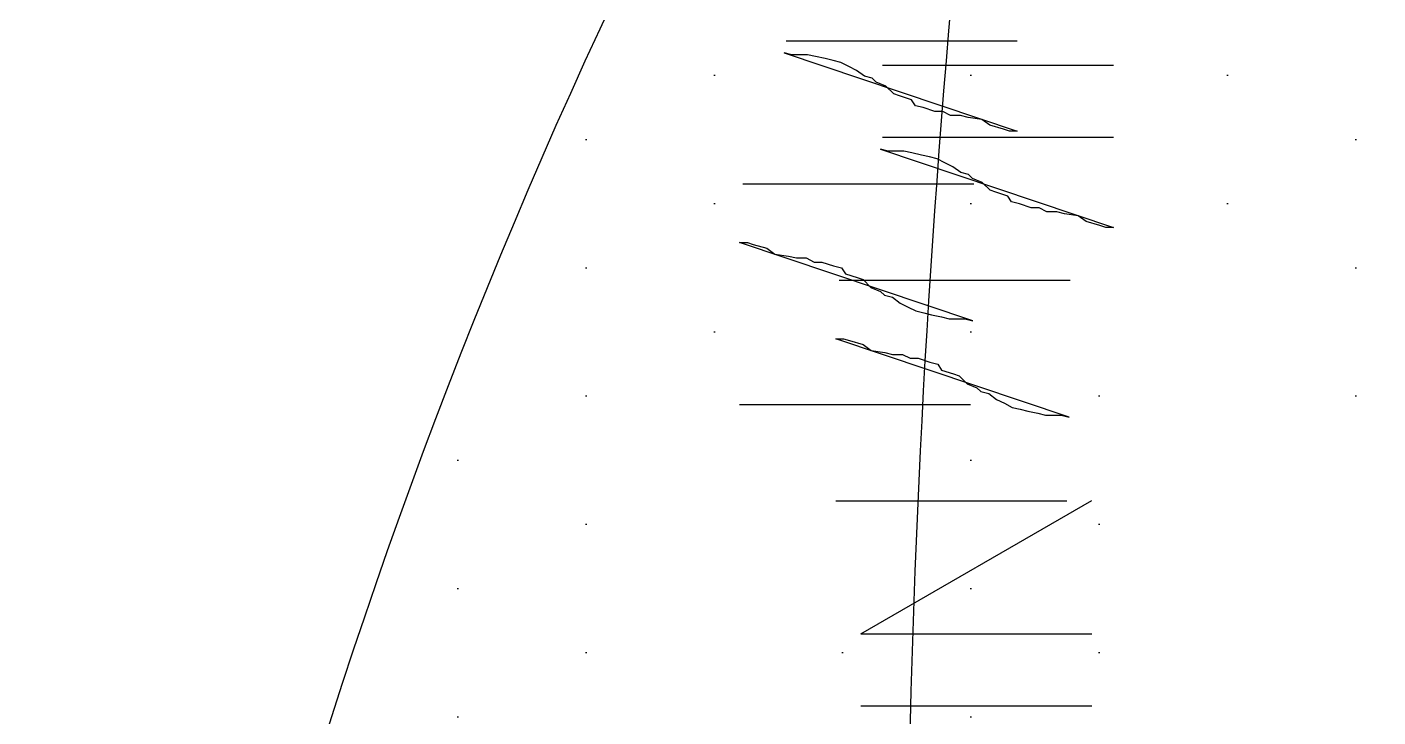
# Model space of a CAD drawing. Extents: x 3694 to 117786, y 20013 to 108631.
# Drawn here: x 68081.6 to 68199.3, y 30843.1 to 30903.2 of the extents above; entities that cross this region are included whole.
import ezdxf

# ---------------------------------------------------------------- set-up
doc = ezdxf.new("R2010")
doc.units = 0
doc.header["$LTSCALE"] = 1000
doc.header["$MEASUREMENT"] = 0
doc.layers.add('家具', color=253, linetype='Continuous')

msp = doc.modelspace()

# ---------------------------------------------------------------- hatches: boundary and pattern name
at = {"layer": '家具'}
h = msp.add_hatch(dxfattribs=at)
h.set_pattern_fill('DOTS', color=8, scale=335.28, angle=-90, style=0)
h.set_pattern_definition([(270, (40764.087, 11180.682), (-20.955, -10.4775), [0, -20.955])])
edge = h.paths.add_edge_path()
edge.add_spline(control_points=[(67993.17, 30063.85), (67991.35, 30072.91), (67989.56, 30081.94), (67984.13, 30110.34), (67980.69, 30129.63), (67974.75, 30168.04), (67972.3, 30187.08), (67967.7, 30231.65), (67965.82, 30257.25), (67961.07, 30334.96), (67959.04, 30388.06), (67952.13, 30468.76), (67949.19, 30495.82), (67943.11, 30536.43), (67940.81, 30549.98), (67935.52, 30577.05), (67932.52, 30590.64), (67925.16, 30620.11), (67920.73, 30635.84), (67913.02, 30661.97), (67909.81, 30672.52), (67906.63, 30682.96)], knot_values=[0.007594, 0.007594, 0.007594, 0.007594, 1.009332, 1.009332, 3.166904, 3.166904, 5.324476, 5.324476, 8.146714, 8.146714, 13.786985, 13.786985, 16.607121, 16.607121, 18.017189, 18.017189, 19.427256, 19.427256, 21.1184, 21.1184, 22.28816, 22.28816, 22.28816, 22.28816], degree=3, periodic=0)
edge.add_ellipse((69823.21, 31244.76), major_axis=(1412.24, 1412.24), ratio=1, start_angle=138.55715, end_angle=151.33744, ccw=False)
edge.add_ellipse((69823.21, 30996.93), major_axis=(1412.24, 1412.24), ratio=1, start_angle=118.66256, end_angle=131.44285, ccw=False)
edge.add_spline(control_points=[(67906.63, 31558.74), (67909.81, 31569.18), (67913.02, 31579.73), (67920.73, 31605.86), (67925.16, 31621.58), (67932.52, 31651.06), (67935.52, 31664.64), (67940.81, 31691.71), (67943.11, 31705.26), (67949.19, 31745.88), (67952.13, 31772.93), (67957.22, 31832.35), (67959.06, 31864.62), (67960.78, 31896.49)], knot_values=[0.007594, 0.007594, 0.007594, 0.007594, 1.177354, 1.177354, 2.868498, 2.868498, 4.278566, 4.278566, 5.688634, 5.688634, 8.508769, 8.508769, 11.917873, 11.917873, 11.917873, 11.917873], degree=3, periodic=0)
edge.add_ellipse((67966.55, 31918.92), major_axis=(-16.38, 16.38), ratio=1, start_angle=120.5825, end_angle=134.1965)
edge.add_ellipse((68102.12, 32282.88), major_axis=(-290.11, 290.11), ratio=1, start_angle=115.6565, end_angle=125.4571)
edge.add_ellipse((67321.82, 31759.47), major_axis=(510.62, 510.62), ratio=1, start_angle=303.72155, end_angle=324.46982, ccw=False)
edge.add_ellipse((63554.82, 31287.67), major_axis=(3173.05, 3173.05), ratio=1, start_angle=308.35798, end_angle=319.22468, ccw=False)
edge.add_ellipse((67013.87, 30385.32), major_axis=(-756.09, 756.09), ratio=1, start_angle=220.52221, end_angle=246.00697, ccw=False)
edge.add_ellipse((68093.52, 30275.82), major_axis=(20.78, 20.78), ratio=1, start_angle=72.686, end_angle=150.6503)
edge.add_ellipse((68351.8, 30519.22), major_axis=(269.53, 269.53), ratio=1, start_angle=176.2513, end_angle=213.9303)
edge.add_ellipse((68627.27, 30299.27), major_axis=(-269.54, 269.54), ratio=1, start_angle=68.8475, end_angle=70.5636)
edge.add_ellipse((68342.57, 28632.01), major_axis=(1063.44, 1063.44), ratio=1, start_angle=47.25508, end_angle=54.69471)
edge.add_ellipse((68138.88, 29903.69), major_axis=(153.1, 153.1), ratio=1, start_angle=58.2352, end_angle=87.2958)
edge = h.paths.add_edge_path()
edge.add_ellipse((68052.89, 29947.42), major_axis=(-59.62, 59.62), ratio=1, start_angle=82.2821, end_angle=111.8665, ccw=False)
edge.add_ellipse((68101.68, 29975.41), major_axis=(99.2, 99.2), ratio=1, start_angle=154.3192, end_angle=169.3068, ccw=False)
edge.add_ellipse((68226.48, 31486.22), major_axis=(1116.04, 1116.04), ratio=1, start_angle=215.62195, end_angle=236.67588)
edge.add_spline(control_points=[(68545.89, 29940.56), (68546.09, 29938.38), (68546.94, 29928.79), (68547.53, 29918.78), (68548.38, 29909.38)], knot_values=[0, 0, 0, 0, 0.241803, 1.05283, 1.05283, 1.05283, 1.05283], degree=3, periodic=0)
edge.add_ellipse((68586.3, 29912.68), major_axis=(-26.91, 26.91), ratio=1, start_angle=49.7272, end_angle=121.2232)
edge.add_ellipse((68256.11, 33919.22), major_axis=(2868.19, 2868.19), ratio=1, start_angle=221.65955, end_angle=229.54069, ccw=False)
edge = h.paths.add_edge_path()
edge.add_ellipse((68052.89, 32294.28), major_axis=(59.62, 59.62), ratio=1, start_angle=68.1335, end_angle=97.7179, ccw=False)
edge.add_ellipse((68256.11, 28322.47), major_axis=(-2868.19, 2868.19), ratio=1, start_angle=310.4559, end_angle=318.34045, ccw=False)
edge.add_ellipse((68586.47, 32328.98), major_axis=(26.91, 26.91), ratio=1, start_angle=58.6764, end_angle=130.0165)
edge.add_spline(control_points=[(68548.56, 32332.29), (68548.22, 32328.59), (68547.95, 32325.15), (68547.7, 32321.89)], knot_values=[0, 0, 0, 0, 0.318986, 0.318986, 0.318986, 0.318986], degree=3, periodic=0)
edge.add_ellipse((68118.22, 28776.02), major_axis=(-2525.63, 2525.63), ratio=1, start_angle=-51.90623, end_angle=-42.87541)
edge = h.paths.add_edge_path()
edge.add_ellipse((68266.78, 31858.43), major_axis=(221.16, 221.16), ratio=1, start_angle=249.068, end_angle=320.144, ccw=False)
edge.add_ellipse((68176.05, 31598.98), major_axis=(-155.45, 155.45), ratio=1, start_angle=155.1189, end_angle=218.1718, ccw=False)
edge.add_ellipse((68799.5, 31223.88), major_axis=(405.32, 405.32), ratio=1, start_angle=117.88643, end_angle=164.47377)
edge.add_ellipse((68089.49, 30642.74), major_axis=(-258.82, 258.82), ratio=1, start_angle=229.4937, end_angle=279.8017, ccw=False)
edge.add_ellipse((68363.94, 30409.28), major_axis=(196.09, 196.09), ratio=1, start_angle=323.3076, end_angle=385.9615, ccw=False)
edge.add_ellipse((68278.01, 29953.05), major_axis=(-433.68, 433.68), ratio=1, start_angle=250.12182, end_angle=279.01888, ccw=False)
edge.add_ellipse((53145.84, 31069.66), major_axis=(661.59, 15696.88), ratio=1, start_angle=268.699072, end_angle=269.289296, ccw=False)
edge.add_spline(control_points=[(68823.65, 30051.87), (68816.62, 30051.43), (68809.48, 30051.33), (68801.97, 30051.61)], knot_values=[2.29351, 2.29351, 2.29351, 2.29351, 2.979733, 2.979733, 2.979733, 2.979733], degree=3, periodic=0)
edge.add_spline(control_points=[(68801.97, 30051.61), (68797.75, 30051.77), (68786.4, 30052.49), (68770.42, 30054.55), (68774.08, 30068.3), (68770.34, 30072.08), (68767.57, 30073.65)], knot_values=[2.979733, 2.979733, 2.979733, 2.979733, 3.365456, 3.990522, 4.278466, 4.605763, 4.605763, 4.605763, 4.605763], degree=3, periodic=0)
edge.add_spline(control_points=[(68767.57, 30073.65), (68764.78, 30075.24), (68761.2, 30076.38), (68757.62, 30077.53)], knot_values=[4.605763, 4.605763, 4.605763, 4.605763, 4.934211, 4.934211, 4.934211, 4.934211], degree=3, periodic=0)
edge.add_ellipse((68342.57, 28632.01), major_axis=(-1063.44, 1063.44), ratio=1, start_angle=-61.02051, end_angle=-52.79563)
edge.add_ellipse((68413.89, 30391.82), major_axis=(-212.58, 212.58), ratio=1, start_angle=161.1869, end_angle=194.3664)
edge.add_ellipse((68413.79, 30073.2), major_axis=(217.18, 217.18), ratio=1, start_angle=347.5897, end_angle=388.9748)
edge.add_ellipse((68061.76, 30199.82), major_axis=(-331.09, 331.09), ratio=1, start_angle=246.1037, end_angle=272.1536)
edge.add_ellipse((68628.88, 30184.46), major_axis=(-308.61, 308.61), ratio=1, start_angle=-10.2604, end_angle=-2.0534)
edge.add_spline(control_points=[(68331.52, 30503.94), (68322.56, 30496.89), (68300.12, 30479.21), (68309.9, 30542.46), (68286.89, 30577.51), (68259.66, 30637.11), (68292.26, 30702.74), (68273.01, 30784.51), (68257.08, 30871.34), (68197.4, 30907.48), (68188.77, 30963.02), (68155.91, 30951.2), (68154.43, 30968.36), (68153.75, 30977.3)], knot_values=[28.726228, 28.726228, 28.726228, 28.726228, 29.65137, 31.045535, 32.970907, 34.80046, 37.537981, 40.132447, 43.737998, 46.299248, 47.538816, 48.20545, 48.984057, 48.984057, 48.984057, 48.984057], degree=3, periodic=0)
edge.add_ellipse((74440.64, 31139.04), major_axis=(4446.97, 4446.97), ratio=1, start_angle=132.846266, end_angle=136.473696, ccw=False)
edge.add_spline(control_points=[(68156.11, 31375.39), (68157.51, 31389.27), (68160.69, 31413.78), (68204.26, 31444.79), (68224.99, 31513.37), (68260.44, 31577.02), (68249.17, 31648.5), (68285.93, 31671.16), (68318.29, 31758.01), (68318.86, 31736.77)], knot_values=[0, 0, 0, 0, 1.426784, 2.507846, 5.446644, 8.794162, 10.36551, 12.195062, 14.476347, 14.476347, 14.476347, 14.476347], degree=3, periodic=0)
edge.add_ellipse((67925.76, 31991.16), major_axis=(-331.09, 331.09), ratio=1, start_angle=192.0923, end_angle=216.81)
edge.add_ellipse((68240.6, 32193.24), major_axis=(217.18, 217.18), ratio=1, start_angle=253.939, end_angle=295.324)
edge.add_ellipse((68311.9, 31882.7), major_axis=(212.58, 212.58), ratio=1, start_angle=358.5473, end_angle=364.8553)
edge.add_ellipse((68346.1, 33494.6), major_axis=(-983.78, 983.78), ratio=1, start_angle=141.58816, end_angle=151.91197)
edge.add_spline(control_points=[(68750.83, 32163.5), (68756.34, 32165.3), (68761.85, 32167.11), (68764.44, 32170.49)], knot_values=[4.42753, 4.42753, 4.42753, 4.42753, 4.934211, 4.934211, 4.934211, 4.934211], degree=3, periodic=0)
edge.add_ellipse((68272.01, 32290.22), major_axis=(358.34, 358.34), ratio=1, start_angle=262.1836, end_angle=301.3352, ccw=False)
h = msp.add_hatch(dxfattribs=at)
h.set_pattern_fill('DOTS', color=8, scale=178.816, angle=-90, style=0)
h.set_pattern_definition([(90, (52193.29, 40884.778), (-11.176, 5.588), [0, -11.176])])
edge = h.paths.add_edge_path(flags=17)
edge.add_ellipse((68101.15, 30580.72), major_axis=(23.26, 23.26), ratio=1, start_angle=292.7744, end_angle=342.5706, ccw=False)
edge.add_ellipse((68208.12, 30531.91), major_axis=(-59.9, 59.9), ratio=1, start_angle=-24.1656, end_angle=19.5752, ccw=False)
edge.add_ellipse((68166.05, 30566.04), major_axis=(32.95, 32.95), ratio=1, start_angle=30.1589, end_angle=95.0784)
edge = h.paths.add_edge_path(flags=17)
edge.add_ellipse((68856.57, 30665.54), major_axis=(-481.37, 481.37), ratio=1, start_angle=48.85307, end_angle=49.58773)
edge.add_ellipse((68231.66, 30599.71), major_axis=(-38.8, 38.8), ratio=1, start_angle=-38.4606, end_angle=33.0337, ccw=False)
edge.add_ellipse((68223.55, 30675.54), major_axis=(-15.13, 15.13), ratio=1, start_angle=2.9898, end_angle=139.9978, ccw=False)
edge.add_ellipse((68268.1, 30622.11), major_axis=(64.2, 64.2), ratio=1, start_angle=86.7435, end_angle=136.4651)
edge = h.paths.add_edge_path()
edge.add_ellipse((68440.14, 30597.61), major_axis=(242.04, 242.04), ratio=1, start_angle=141.8502, end_angle=191.4606)
edge.add_spline(control_points=[(68251.02, 30312.31), (68258.96, 30305.73), (68269.07, 30297.35), (68277.66, 30302.98), (68279.38, 30304.57)], knot_values=[0, 0, 0, 0, 1.422385, 1.810205, 1.810205, 1.810205, 1.810205], degree=3, periodic=0)
edge.add_ellipse((68856.57, 30665.54), major_axis=(481.37, 481.37), ratio=1, start_angle=162.42863, end_angle=167.02149, ccw=False)
edge.add_ellipse((68413.53, 30611.59), major_axis=(216.1, 216.1), ratio=1, start_angle=142.0668, end_angle=193.1655, ccw=False)
edge.add_ellipse((68567.5, 30676.44), major_axis=(331.35, 331.35), ratio=1, start_angle=104.7434, end_angle=147.629, ccw=False)
edge.add_ellipse((69157.15, 30817.28), major_axis=(-706.38, 706.38), ratio=1, start_angle=36.92238, end_angle=39.52687, ccw=False)
edge.add_spline(control_points=[(68168.09, 30957.64), (68164.37, 30957.81), (68153.1, 30955.65), (68150.21, 30943.96), (68148.25, 30936.06)], knot_values=[0, 0, 0, 0, 0.581976, 1.791185, 1.791185, 1.791185, 1.791185], degree=3, periodic=0)
edge.add_ellipse((68598.09, 30686.51), major_axis=(363.75, 363.75), ratio=1, start_angle=105.9802, end_angle=149.6064)
edge = h.paths.add_edge_path()
edge.add_spline(control_points=[(68192.05, 30937.99), (68188.17, 30944.99), (68182.77, 30954.73), (68171.28, 30957.5), (68168.09, 30957.64)], knot_values=[1.791185, 1.791185, 1.791185, 1.791185, 3.069002, 3.567392, 3.567392, 3.567392, 3.567392], degree=3, periodic=0)
edge.add_ellipse((69157.15, 30817.28), major_axis=(706.38, 706.38), ratio=1, start_angle=126.92238, end_angle=129.52687)
edge.add_ellipse((67857.2, 30658.3), major_axis=(281.07, 281.07), ratio=1, start_angle=311.0682, end_angle=354.7664, ccw=False)
edge.add_ellipse((67851.2, 30493.55), major_axis=(300.8, 300.8), ratio=1, start_angle=295.5567, end_angle=333.8578, ccw=False)
edge.add_ellipse((68856.57, 30665.54), major_axis=(481.37, 481.37), ratio=1, start_angle=162.42863, end_angle=167.02149)
edge.add_spline(control_points=[(68279.38, 30304.57), (68282, 30306.98), (68289.12, 30317), (68292.25, 30326.83), (68294.35, 30333.42)], knot_values=[1.810205, 1.810205, 1.810205, 1.810205, 2.398758, 3.598447, 3.598447, 3.598447, 3.598447], degree=3, periodic=0)
edge.add_ellipse((67924.05, 30451.43), major_axis=(-274.82, 274.82), ratio=1, start_angle=207.3247, end_angle=252.1485)
edge.add_ellipse((67979.59, 30720.11), major_axis=(-215.18, 215.18), ratio=1, start_angle=207.5325, end_angle=270.7223)

# ---------------------------------------------------------------- linework, layer by layer
at = {"layer": '家具', "color": 8, "linetype": 'Continuous'}
for p, q in [((68148.2, 30900.82, 0), (68147.52, 30900.99, 0)), ((68147.52, 30900.99, 0), (68167.84, 30894.16, 0)), ((68148.2, 30900.82, 0), (68147.52, 30900.99, 0)), ((68147.52, 30900.99, 0), (68167.84, 30894.16, 0)), ((68148.2, 30900.82, 0), (68147.52, 30900.99, 0)), ((68147.52, 30900.99, 0), (68167.84, 30894.16, 0)), ((68148.2, 30900.82, 0), (68147.52, 30900.99, 0)), ((68147.52, 30900.99, 0), (68167.84, 30894.16, 0)), ((68147.71, 30902.04, 0), (68167.84, 30902.04, 0)), ((68147.71, 30902.04, 0), (68167.84, 30902.04, 0)), ((68147.71, 30902.04, 0), (68167.84, 30902.04, 0)), ((68147.71, 30902.04, 0), (68167.84, 30902.04, 0)), ((68148.88, 30900.82, 0), (68148.2, 30900.82, 0)), ((68148.88, 30900.82, 0), (68148.2, 30900.82, 0)), ((68148.88, 30900.82, 0), (68148.2, 30900.82, 0)), ((68148.88, 30900.82, 0), (68148.2, 30900.82, 0)), ((68149.57, 30900.82, 0), (68148.88, 30900.82, 0)), ((68149.57, 30900.82, 0), (68148.88, 30900.82, 0)), ((68149.57, 30900.82, 0), (68148.88, 30900.82, 0)), ((68149.57, 30900.82, 0), (68148.88, 30900.82, 0)), ((68150.25, 30900.65, 0), (68149.57, 30900.82, 0)), ((68150.25, 30900.65, 0), (68149.57, 30900.82, 0)), ((68150.25, 30900.65, 0), (68149.57, 30900.82, 0)), ((68150.25, 30900.65, 0), (68149.57, 30900.82, 0)), ((68151.1, 30900.48, 0), (68150.25, 30900.65, 0)), ((68151.1, 30900.48, 0), (68150.25, 30900.65, 0)), ((68151.1, 30900.48, 0), (68150.25, 30900.65, 0)), ((68151.1, 30900.48, 0), (68150.25, 30900.65, 0)), ((68151.79, 30900.31, 0), (68151.1, 30900.48, 0)), ((68151.79, 30900.31, 0), (68151.1, 30900.48, 0)), ((68151.79, 30900.31, 0), (68151.1, 30900.48, 0)), ((68151.79, 30900.31, 0), (68151.1, 30900.48, 0)), ((68152.47, 30900.13, 0), (68151.79, 30900.31, 0)), ((68152.47, 30900.13, 0), (68151.79, 30900.31, 0)), ((68152.47, 30900.13, 0), (68151.79, 30900.31, 0)), ((68152.47, 30900.13, 0), (68151.79, 30900.31, 0)), ((68153.15, 30899.79, 0), (68152.47, 30900.13, 0)), ((68153.15, 30899.79, 0), (68152.47, 30900.13, 0)), ((68153.15, 30899.79, 0), (68152.47, 30900.13, 0)), ((68153.15, 30899.79, 0), (68152.47, 30900.13, 0)), ((68153.84, 30899.45, 0), (68153.15, 30899.79, 0)), ((68153.84, 30899.45, 0), (68153.15, 30899.79, 0)), ((68153.84, 30899.45, 0), (68153.15, 30899.79, 0)), ((68153.84, 30899.45, 0), (68153.15, 30899.79, 0)), ((68156.1, 30899.9, 0), (68176.23, 30899.9, 0)), ((68156.1, 30899.9, 0), (68176.23, 30899.9, 0)), ((68156.1, 30899.9, 0), (68176.23, 30899.9, 0)), ((68156.1, 30899.9, 0), (68176.23, 30899.9, 0)), ((68154.52, 30898.94, 0), (68153.84, 30899.45, 0)), ((68154.52, 30898.94, 0), (68153.84, 30899.45, 0)), ((68154.52, 30898.94, 0), (68153.84, 30899.45, 0)), ((68154.52, 30898.94, 0), (68153.84, 30899.45, 0)), ((68155.2, 30898.77, 0), (68154.52, 30898.94, 0)), ((68155.2, 30898.77, 0), (68154.52, 30898.94, 0)), ((68155.2, 30898.77, 0), (68154.52, 30898.94, 0)), ((68155.2, 30898.77, 0), (68154.52, 30898.94, 0)), ((68155.54, 30898.43, 0), (68155.2, 30898.77, 0)), ((68155.54, 30898.43, 0), (68155.2, 30898.77, 0)), ((68155.54, 30898.43, 0), (68155.2, 30898.77, 0)), ((68155.54, 30898.43, 0), (68155.2, 30898.77, 0)), ((68156.4, 30898.09, 0), (68155.54, 30898.43, 0)), ((68156.4, 30898.09, 0), (68155.54, 30898.43, 0)), ((68156.4, 30898.09, 0), (68155.54, 30898.43, 0)), ((68156.4, 30898.09, 0), (68155.54, 30898.43, 0)), ((68157.08, 30897.4, 0), (68156.4, 30898.09, 0)), ((68157.08, 30897.4, 0), (68156.4, 30898.09, 0)), ((68157.08, 30897.4, 0), (68156.4, 30898.09, 0)), ((68157.08, 30897.4, 0), (68156.4, 30898.09, 0)), ((68157.59, 30897.23, 0), (68157.08, 30897.4, 0)), ((68157.59, 30897.23, 0), (68157.08, 30897.4, 0)), ((68157.59, 30897.23, 0), (68157.08, 30897.4, 0)), ((68157.59, 30897.23, 0), (68157.08, 30897.4, 0)), ((68158.62, 30896.89, 0), (68157.59, 30897.23, 0)), ((68158.62, 30896.89, 0), (68157.59, 30897.23, 0)), ((68158.62, 30896.89, 0), (68157.59, 30897.23, 0)), ((68158.62, 30896.89, 0), (68157.59, 30897.23, 0)), ((68158.96, 30896.38, 0), (68158.62, 30896.89, 0)), ((68158.96, 30896.38, 0), (68158.62, 30896.89, 0)), ((68158.96, 30896.38, 0), (68158.62, 30896.89, 0)), ((68158.96, 30896.38, 0), (68158.62, 30896.89, 0)), ((68159.64, 30896.21, 0), (68158.96, 30896.38, 0)), ((68159.64, 30896.21, 0), (68158.96, 30896.38, 0)), ((68159.64, 30896.21, 0), (68158.96, 30896.38, 0)), ((68159.64, 30896.21, 0), (68158.96, 30896.38, 0)), ((68160.67, 30895.87, 0), (68159.64, 30896.21, 0)), ((68160.67, 30895.87, 0), (68159.64, 30896.21, 0)), ((68160.67, 30895.87, 0), (68159.64, 30896.21, 0)), ((68160.67, 30895.87, 0), (68159.64, 30896.21, 0)), ((68161.35, 30895.87, 0), (68160.67, 30895.87, 0)), ((68161.35, 30895.87, 0), (68160.67, 30895.87, 0)), ((68161.35, 30895.87, 0), (68160.67, 30895.87, 0)), ((68161.35, 30895.87, 0), (68160.67, 30895.87, 0)), ((68162.03, 30895.52, 0), (68161.35, 30895.87, 0)), ((68162.03, 30895.52, 0), (68161.35, 30895.87, 0)), ((68162.03, 30895.52, 0), (68161.35, 30895.87, 0)), ((68162.03, 30895.52, 0), (68161.35, 30895.87, 0)), ((68162.89, 30895.52, 0), (68162.03, 30895.52, 0)), ((68162.89, 30895.52, 0), (68162.03, 30895.52, 0)), ((68162.89, 30895.52, 0), (68162.03, 30895.52, 0)), ((68162.89, 30895.52, 0), (68162.03, 30895.52, 0)), ((68163.57, 30895.35, 0), (68162.89, 30895.52, 0)), ((68163.57, 30895.35, 0), (68162.89, 30895.52, 0)), ((68163.57, 30895.35, 0), (68162.89, 30895.52, 0)), ((68163.57, 30895.35, 0), (68162.89, 30895.52, 0)), ((68164.76, 30895.18, 0), (68163.57, 30895.35, 0)), ((68164.76, 30895.18, 0), (68163.57, 30895.35, 0)), ((68164.76, 30895.18, 0), (68163.57, 30895.35, 0)), ((68164.76, 30895.18, 0), (68163.57, 30895.35, 0)), ((68165.45, 30894.67, 0), (68164.76, 30895.18, 0)), ((68165.45, 30894.67, 0), (68164.76, 30895.18, 0)), ((68165.45, 30894.67, 0), (68164.76, 30895.18, 0)), ((68165.45, 30894.67, 0), (68164.76, 30895.18, 0)), ((68166.64, 30894.33, 0), (68165.45, 30894.67, 0)), ((68166.64, 30894.33, 0), (68165.45, 30894.67, 0)), ((68166.64, 30894.33, 0), (68165.45, 30894.67, 0)), ((68166.64, 30894.33, 0), (68165.45, 30894.67, 0)), ((68167.15, 30894.16, 0), (68166.64, 30894.33, 0)), ((68167.15, 30894.16, 0), (68166.64, 30894.33, 0)), ((68167.15, 30894.16, 0), (68166.64, 30894.33, 0)), ((68167.15, 30894.16, 0), (68166.64, 30894.33, 0)), ((68167.84, 30894.16, 0), (68167.15, 30894.16, 0)), ((68167.84, 30894.16, 0), (68167.15, 30894.16, 0)), ((68167.84, 30894.16, 0), (68167.15, 30894.16, 0)), ((68167.84, 30894.16, 0), (68167.15, 30894.16, 0)), ((68156.1, 30893.64, 0), (68176.23, 30893.64, 0)), ((68156.1, 30893.64, 0), (68176.23, 30893.64, 0)), ((68156.1, 30893.64, 0), (68176.23, 30893.64, 0)), ((68156.1, 30893.64, 0), (68176.23, 30893.64, 0)), ((68156.59, 30892.43, 0), (68155.91, 30892.6, 0)), ((68155.91, 30892.6, 0), (68176.23, 30885.77, 0)), ((68156.59, 30892.43, 0), (68155.91, 30892.6, 0)), ((68155.91, 30892.6, 0), (68176.23, 30885.77, 0)), ((68156.59, 30892.43, 0), (68155.91, 30892.6, 0)), ((68155.91, 30892.6, 0), (68176.23, 30885.77, 0)), ((68156.59, 30892.43, 0), (68155.91, 30892.6, 0)), ((68155.91, 30892.6, 0), (68176.23, 30885.77, 0)), ((68157.27, 30892.43, 0), (68156.59, 30892.43, 0)), ((68157.27, 30892.43, 0), (68156.59, 30892.43, 0)), ((68157.27, 30892.43, 0), (68156.59, 30892.43, 0)), ((68157.27, 30892.43, 0), (68156.59, 30892.43, 0)), ((68157.96, 30892.43, 0), (68157.27, 30892.43, 0)), ((68157.96, 30892.43, 0), (68157.27, 30892.43, 0)), ((68157.96, 30892.43, 0), (68157.27, 30892.43, 0)), ((68157.96, 30892.43, 0), (68157.27, 30892.43, 0)), ((68158.64, 30892.26, 0), (68157.96, 30892.43, 0)), ((68158.64, 30892.26, 0), (68157.96, 30892.43, 0)), ((68158.64, 30892.26, 0), (68157.96, 30892.43, 0)), ((68158.64, 30892.26, 0), (68157.96, 30892.43, 0)), ((68159.49, 30892.08, 0), (68158.64, 30892.26, 0)), ((68159.49, 30892.08, 0), (68158.64, 30892.26, 0)), ((68159.49, 30892.08, 0), (68158.64, 30892.26, 0)), ((68159.49, 30892.08, 0), (68158.64, 30892.26, 0)), ((68160.18, 30891.91, 0), (68159.49, 30892.08, 0)), ((68160.18, 30891.91, 0), (68159.49, 30892.08, 0)), ((68160.18, 30891.91, 0), (68159.49, 30892.08, 0)), ((68160.18, 30891.91, 0), (68159.49, 30892.08, 0)), ((68160.86, 30891.74, 0), (68160.18, 30891.91, 0)), ((68160.86, 30891.74, 0), (68160.18, 30891.91, 0)), ((68160.86, 30891.74, 0), (68160.18, 30891.91, 0)), ((68160.86, 30891.74, 0), (68160.18, 30891.91, 0)), ((68161.54, 30891.4, 0), (68160.86, 30891.74, 0)), ((68161.54, 30891.4, 0), (68160.86, 30891.74, 0)), ((68161.54, 30891.4, 0), (68160.86, 30891.74, 0)), ((68161.54, 30891.4, 0), (68160.86, 30891.74, 0)), ((68162.23, 30891.06, 0), (68161.54, 30891.4, 0)), ((68162.23, 30891.06, 0), (68161.54, 30891.4, 0)), ((68162.23, 30891.06, 0), (68161.54, 30891.4, 0)), ((68162.23, 30891.06, 0), (68161.54, 30891.4, 0)), ((68162.91, 30890.55, 0), (68162.23, 30891.06, 0)), ((68162.91, 30890.55, 0), (68162.23, 30891.06, 0)), ((68162.91, 30890.55, 0), (68162.23, 30891.06, 0)), ((68162.91, 30890.55, 0), (68162.23, 30891.06, 0)), ((68163.59, 30890.38, 0), (68162.91, 30890.55, 0)), ((68163.59, 30890.38, 0), (68162.91, 30890.55, 0)), ((68163.59, 30890.38, 0), (68162.91, 30890.55, 0)), ((68163.59, 30890.38, 0), (68162.91, 30890.55, 0)), ((68163.93, 30890.04, 0), (68163.59, 30890.38, 0)), ((68163.93, 30890.04, 0), (68163.59, 30890.38, 0)), ((68163.93, 30890.04, 0), (68163.59, 30890.38, 0)), ((68163.93, 30890.04, 0), (68163.59, 30890.38, 0)), ((68143.92, 30889.56, 0), (68164.06, 30889.56, 0)), ((68143.92, 30889.56, 0), (68164.06, 30889.56, 0)), ((68143.92, 30889.56, 0), (68164.06, 30889.56, 0)), ((68143.92, 30889.56, 0), (68164.06, 30889.56, 0)), ((68164.79, 30889.69, 0), (68163.93, 30890.04, 0)), ((68164.79, 30889.69, 0), (68163.93, 30890.04, 0)), ((68164.79, 30889.69, 0), (68163.93, 30890.04, 0)), ((68164.79, 30889.69, 0), (68163.93, 30890.04, 0)), ((68165.47, 30889.01, 0), (68164.79, 30889.69, 0)), ((68165.47, 30889.01, 0), (68164.79, 30889.69, 0)), ((68165.47, 30889.01, 0), (68164.79, 30889.69, 0)), ((68165.47, 30889.01, 0), (68164.79, 30889.69, 0)), ((68165.98, 30888.84, 0), (68165.47, 30889.01, 0)), ((68165.98, 30888.84, 0), (68165.47, 30889.01, 0)), ((68165.98, 30888.84, 0), (68165.47, 30889.01, 0)), ((68165.98, 30888.84, 0), (68165.47, 30889.01, 0)), ((68167.01, 30888.5, 0), (68165.98, 30888.84, 0)), ((68167.01, 30888.5, 0), (68165.98, 30888.84, 0)), ((68167.01, 30888.5, 0), (68165.98, 30888.84, 0)), ((68167.01, 30888.5, 0), (68165.98, 30888.84, 0)), ((68167.35, 30887.99, 0), (68167.01, 30888.5, 0)), ((68167.35, 30887.99, 0), (68167.01, 30888.5, 0)), ((68167.35, 30887.99, 0), (68167.01, 30888.5, 0)), ((68167.35, 30887.99, 0), (68167.01, 30888.5, 0)), ((68168.03, 30887.82, 0), (68167.35, 30887.99, 0)), ((68168.03, 30887.82, 0), (68167.35, 30887.99, 0)), ((68168.03, 30887.82, 0), (68167.35, 30887.99, 0)), ((68168.03, 30887.82, 0), (68167.35, 30887.99, 0)), ((68169.06, 30887.47, 0), (68168.03, 30887.82, 0)), ((68169.06, 30887.47, 0), (68168.03, 30887.82, 0)), ((68169.06, 30887.47, 0), (68168.03, 30887.82, 0)), ((68169.06, 30887.47, 0), (68168.03, 30887.82, 0)), ((68169.74, 30887.47, 0), (68169.06, 30887.47, 0)), ((68169.74, 30887.47, 0), (68169.06, 30887.47, 0)), ((68169.74, 30887.47, 0), (68169.06, 30887.47, 0)), ((68169.74, 30887.47, 0), (68169.06, 30887.47, 0)), ((68170.42, 30887.13, 0), (68169.74, 30887.47, 0)), ((68170.42, 30887.13, 0), (68169.74, 30887.47, 0)), ((68170.42, 30887.13, 0), (68169.74, 30887.47, 0)), ((68170.42, 30887.13, 0), (68169.74, 30887.47, 0)), ((68171.28, 30887.13, 0), (68170.42, 30887.13, 0)), ((68171.28, 30887.13, 0), (68170.42, 30887.13, 0)), ((68171.28, 30887.13, 0), (68170.42, 30887.13, 0)), ((68171.28, 30887.13, 0), (68170.42, 30887.13, 0)), ((68171.96, 30886.96, 0), (68171.28, 30887.13, 0)), ((68171.96, 30886.96, 0), (68171.28, 30887.13, 0)), ((68171.96, 30886.96, 0), (68171.28, 30887.13, 0)), ((68171.96, 30886.96, 0), (68171.28, 30887.13, 0)), ((68173.16, 30886.79, 0), (68171.96, 30886.96, 0)), ((68173.16, 30886.79, 0), (68171.96, 30886.96, 0)), ((68173.16, 30886.79, 0), (68171.96, 30886.96, 0)), ((68173.16, 30886.79, 0), (68171.96, 30886.96, 0)), ((68173.84, 30886.28, 0), (68173.16, 30886.79, 0)), ((68173.84, 30886.28, 0), (68173.16, 30886.79, 0)), ((68173.84, 30886.28, 0), (68173.16, 30886.79, 0)), ((68173.84, 30886.28, 0), (68173.16, 30886.79, 0)), ((68175.03, 30885.94, 0), (68173.84, 30886.28, 0)), ((68175.03, 30885.94, 0), (68173.84, 30886.28, 0)), ((68175.03, 30885.94, 0), (68173.84, 30886.28, 0)), ((68175.03, 30885.94, 0), (68173.84, 30886.28, 0)), ((68175.55, 30885.77, 0), (68175.03, 30885.94, 0)), ((68175.55, 30885.77, 0), (68175.03, 30885.94, 0)), ((68175.55, 30885.77, 0), (68175.03, 30885.94, 0)), ((68175.55, 30885.77, 0), (68175.03, 30885.94, 0)), ((68176.23, 30885.77, 0), (68175.55, 30885.77, 0)), ((68176.23, 30885.77, 0), (68175.55, 30885.77, 0)), ((68176.23, 30885.77, 0), (68175.55, 30885.77, 0)), ((68176.23, 30885.77, 0), (68175.55, 30885.77, 0)), ((68143.64, 30884.47, 0), (68144.32, 30884.47, 0)), ((68163.96, 30877.64, 0), (68143.64, 30884.47, 0)), ((68143.64, 30884.47, 0), (68144.32, 30884.47, 0)), ((68163.96, 30877.64, 0), (68143.64, 30884.47, 0)), ((68143.64, 30884.47, 0), (68144.32, 30884.47, 0)), ((68163.96, 30877.64, 0), (68143.64, 30884.47, 0)), ((68143.64, 30884.47, 0), (68144.32, 30884.47, 0)), ((68163.96, 30877.64, 0), (68143.64, 30884.47, 0)), ((68144.32, 30884.47, 0), (68144.84, 30884.3, 0)), ((68144.32, 30884.47, 0), (68144.84, 30884.3, 0)), ((68144.32, 30884.47, 0), (68144.84, 30884.3, 0)), ((68144.32, 30884.47, 0), (68144.84, 30884.3, 0)), ((68144.84, 30884.3, 0), (68146.03, 30883.96, 0)), ((68144.84, 30884.3, 0), (68146.03, 30883.96, 0)), ((68144.84, 30884.3, 0), (68146.03, 30883.96, 0)), ((68144.84, 30884.3, 0), (68146.03, 30883.96, 0)), ((68146.03, 30883.96, 0), (68146.71, 30883.45, 0)), ((68146.03, 30883.96, 0), (68146.71, 30883.45, 0)), ((68146.03, 30883.96, 0), (68146.71, 30883.45, 0)), ((68146.03, 30883.96, 0), (68146.71, 30883.45, 0)), ((68146.71, 30883.45, 0), (68147.91, 30883.28, 0)), ((68146.71, 30883.45, 0), (68147.91, 30883.28, 0)), ((68146.71, 30883.45, 0), (68147.91, 30883.28, 0)), ((68146.71, 30883.45, 0), (68147.91, 30883.28, 0)), ((68147.91, 30883.28, 0), (68148.59, 30883.11, 0)), ((68147.91, 30883.28, 0), (68148.59, 30883.11, 0)), ((68147.91, 30883.28, 0), (68148.59, 30883.11, 0)), ((68147.91, 30883.28, 0), (68148.59, 30883.11, 0)), ((68148.59, 30883.11, 0), (68149.44, 30883.11, 0)), ((68148.59, 30883.11, 0), (68149.44, 30883.11, 0)), ((68148.59, 30883.11, 0), (68149.44, 30883.11, 0)), ((68148.59, 30883.11, 0), (68149.44, 30883.11, 0)), ((68149.44, 30883.11, 0), (68150.13, 30882.76, 0)), ((68149.44, 30883.11, 0), (68150.13, 30882.76, 0)), ((68149.44, 30883.11, 0), (68150.13, 30882.76, 0)), ((68149.44, 30883.11, 0), (68150.13, 30882.76, 0)), ((68150.13, 30882.76, 0), (68150.81, 30882.76, 0)), ((68150.13, 30882.76, 0), (68150.81, 30882.76, 0)), ((68150.13, 30882.76, 0), (68150.81, 30882.76, 0)), ((68150.13, 30882.76, 0), (68150.81, 30882.76, 0)), ((68150.81, 30882.76, 0), (68151.84, 30882.42, 0)), ((68150.81, 30882.76, 0), (68151.84, 30882.42, 0)), ((68150.81, 30882.76, 0), (68151.84, 30882.42, 0)), ((68150.81, 30882.76, 0), (68151.84, 30882.42, 0)), ((68151.84, 30882.42, 0), (68152.52, 30882.25, 0)), ((68151.84, 30882.42, 0), (68152.52, 30882.25, 0)), ((68151.84, 30882.42, 0), (68152.52, 30882.25, 0)), ((68151.84, 30882.42, 0), (68152.52, 30882.25, 0)), ((68152.52, 30882.25, 0), (68152.86, 30881.74, 0)), ((68152.52, 30882.25, 0), (68152.86, 30881.74, 0)), ((68152.52, 30882.25, 0), (68152.86, 30881.74, 0)), ((68152.52, 30882.25, 0), (68152.86, 30881.74, 0)), ((68152.32, 30881.17, 0), (68172.45, 30881.17, 0)), ((68152.32, 30881.17, 0), (68172.45, 30881.17, 0)), ((68152.32, 30881.17, 0), (68172.45, 30881.17, 0)), ((68152.32, 30881.17, 0), (68172.45, 30881.17, 0)), ((68152.86, 30881.74, 0), (68153.88, 30881.4, 0)), ((68152.86, 30881.74, 0), (68153.88, 30881.4, 0)), ((68152.86, 30881.74, 0), (68153.88, 30881.4, 0)), ((68152.86, 30881.74, 0), (68153.88, 30881.4, 0)), ((68153.88, 30881.4, 0), (68154.4, 30881.23, 0)), ((68153.88, 30881.4, 0), (68154.4, 30881.23, 0)), ((68153.88, 30881.4, 0), (68154.4, 30881.23, 0)), ((68153.88, 30881.4, 0), (68154.4, 30881.23, 0)), ((68154.4, 30881.23, 0), (68155.08, 30880.54, 0)), ((68154.4, 30881.23, 0), (68155.08, 30880.54, 0)), ((68154.4, 30881.23, 0), (68155.08, 30880.54, 0)), ((68154.4, 30881.23, 0), (68155.08, 30880.54, 0)), ((68155.08, 30880.54, 0), (68155.93, 30880.2, 0)), ((68155.08, 30880.54, 0), (68155.93, 30880.2, 0)), ((68155.08, 30880.54, 0), (68155.93, 30880.2, 0)), ((68155.08, 30880.54, 0), (68155.93, 30880.2, 0)), ((68155.93, 30880.2, 0), (68156.28, 30879.86, 0)), ((68155.93, 30880.2, 0), (68156.28, 30879.86, 0)), ((68155.93, 30880.2, 0), (68156.28, 30879.86, 0)), ((68155.93, 30880.2, 0), (68156.28, 30879.86, 0)), ((68156.28, 30879.86, 0), (68156.96, 30879.69, 0)), ((68156.28, 30879.86, 0), (68156.96, 30879.69, 0)), ((68156.28, 30879.86, 0), (68156.96, 30879.69, 0)), ((68156.28, 30879.86, 0), (68156.96, 30879.69, 0)), ((68156.96, 30879.69, 0), (68157.64, 30879.18, 0)), ((68156.96, 30879.69, 0), (68157.64, 30879.18, 0)), ((68156.96, 30879.69, 0), (68157.64, 30879.18, 0)), ((68156.96, 30879.69, 0), (68157.64, 30879.18, 0)), ((68157.64, 30879.18, 0), (68158.32, 30878.84, 0)), ((68157.64, 30879.18, 0), (68158.32, 30878.84, 0)), ((68157.64, 30879.18, 0), (68158.32, 30878.84, 0)), ((68157.64, 30879.18, 0), (68158.32, 30878.84, 0)), ((68158.32, 30878.84, 0), (68159.01, 30878.5, 0)), ((68158.32, 30878.84, 0), (68159.01, 30878.5, 0)), ((68158.32, 30878.84, 0), (68159.01, 30878.5, 0)), ((68158.32, 30878.84, 0), (68159.01, 30878.5, 0)), ((68159.01, 30878.5, 0), (68159.69, 30878.32, 0)), ((68159.01, 30878.5, 0), (68159.69, 30878.32, 0)), ((68159.01, 30878.5, 0), (68159.69, 30878.32, 0)), ((68159.01, 30878.5, 0), (68159.69, 30878.32, 0)), ((68159.69, 30878.32, 0), (68160.37, 30878.15, 0)), ((68159.69, 30878.32, 0), (68160.37, 30878.15, 0)), ((68159.69, 30878.32, 0), (68160.37, 30878.15, 0)), ((68159.69, 30878.32, 0), (68160.37, 30878.15, 0)), ((68160.37, 30878.15, 0), (68161.23, 30877.98, 0)), ((68160.37, 30878.15, 0), (68161.23, 30877.98, 0)), ((68160.37, 30878.15, 0), (68161.23, 30877.98, 0)), ((68160.37, 30878.15, 0), (68161.23, 30877.98, 0)), ((68161.23, 30877.98, 0), (68161.91, 30877.81, 0)), ((68161.23, 30877.98, 0), (68161.91, 30877.81, 0)), ((68161.23, 30877.98, 0), (68161.91, 30877.81, 0)), ((68161.23, 30877.98, 0), (68161.91, 30877.81, 0)), ((68161.91, 30877.81, 0), (68162.59, 30877.81, 0)), ((68161.91, 30877.81, 0), (68162.59, 30877.81, 0)), ((68161.91, 30877.81, 0), (68162.59, 30877.81, 0)), ((68161.91, 30877.81, 0), (68162.59, 30877.81, 0)), ((68162.59, 30877.81, 0), (68163.28, 30877.81, 0)), ((68162.59, 30877.81, 0), (68163.28, 30877.81, 0)), ((68162.59, 30877.81, 0), (68163.28, 30877.81, 0)), ((68162.59, 30877.81, 0), (68163.28, 30877.81, 0)), ((68163.28, 30877.81, 0), (68163.96, 30877.64, 0)), ((68163.28, 30877.81, 0), (68163.96, 30877.64, 0)), ((68163.28, 30877.81, 0), (68163.96, 30877.64, 0)), ((68163.28, 30877.81, 0), (68163.96, 30877.64, 0)), ((68152.03, 30876.08, 0), (68152.71, 30876.08, 0)), ((68172.35, 30869.25, 0), (68152.03, 30876.08, 0)), ((68152.03, 30876.08, 0), (68152.71, 30876.08, 0)), ((68172.35, 30869.25, 0), (68152.03, 30876.08, 0)), ((68152.03, 30876.08, 0), (68152.71, 30876.08, 0)), ((68172.35, 30869.25, 0), (68152.03, 30876.08, 0)), ((68152.03, 30876.08, 0), (68152.71, 30876.08, 0)), ((68172.35, 30869.25, 0), (68152.03, 30876.08, 0)), ((68152.71, 30876.08, 0), (68153.23, 30875.91, 0)), ((68152.71, 30876.08, 0), (68153.23, 30875.91, 0)), ((68152.71, 30876.08, 0), (68153.23, 30875.91, 0)), ((68152.71, 30876.08, 0), (68153.23, 30875.91, 0)), ((68153.23, 30875.91, 0), (68154.42, 30875.57, 0)), ((68153.23, 30875.91, 0), (68154.42, 30875.57, 0)), ((68153.23, 30875.91, 0), (68154.42, 30875.57, 0)), ((68153.23, 30875.91, 0), (68154.42, 30875.57, 0)), ((68154.42, 30875.57, 0), (68155.1, 30875.06, 0)), ((68154.42, 30875.57, 0), (68155.1, 30875.06, 0)), ((68154.42, 30875.57, 0), (68155.1, 30875.06, 0)), ((68154.42, 30875.57, 0), (68155.1, 30875.06, 0)), ((68155.1, 30875.06, 0), (68156.3, 30874.88, 0)), ((68155.1, 30875.06, 0), (68156.3, 30874.88, 0)), ((68155.1, 30875.06, 0), (68156.3, 30874.88, 0)), ((68155.1, 30875.06, 0), (68156.3, 30874.88, 0)), ((68156.3, 30874.88, 0), (68156.98, 30874.71, 0)), ((68156.3, 30874.88, 0), (68156.98, 30874.71, 0)), ((68156.3, 30874.88, 0), (68156.98, 30874.71, 0)), ((68156.3, 30874.88, 0), (68156.98, 30874.71, 0)), ((68156.98, 30874.71, 0), (68157.84, 30874.71, 0)), ((68156.98, 30874.71, 0), (68157.84, 30874.71, 0)), ((68156.98, 30874.71, 0), (68157.84, 30874.71, 0)), ((68156.98, 30874.71, 0), (68157.84, 30874.71, 0)), ((68157.84, 30874.71, 0), (68158.52, 30874.37, 0)), ((68157.84, 30874.71, 0), (68158.52, 30874.37, 0)), ((68157.84, 30874.71, 0), (68158.52, 30874.37, 0)), ((68157.84, 30874.71, 0), (68158.52, 30874.37, 0)), ((68158.52, 30874.37, 0), (68159.2, 30874.37, 0)), ((68158.52, 30874.37, 0), (68159.2, 30874.37, 0)), ((68158.52, 30874.37, 0), (68159.2, 30874.37, 0)), ((68158.52, 30874.37, 0), (68159.2, 30874.37, 0)), ((68159.2, 30874.37, 0), (68160.23, 30874.03, 0)), ((68159.2, 30874.37, 0), (68160.23, 30874.03, 0)), ((68159.2, 30874.37, 0), (68160.23, 30874.03, 0)), ((68159.2, 30874.37, 0), (68160.23, 30874.03, 0)), ((68160.23, 30874.03, 0), (68160.91, 30873.86, 0)), ((68160.23, 30874.03, 0), (68160.91, 30873.86, 0)), ((68160.23, 30874.03, 0), (68160.91, 30873.86, 0)), ((68160.23, 30874.03, 0), (68160.91, 30873.86, 0)), ((68160.91, 30873.86, 0), (68161.25, 30873.35, 0)), ((68160.91, 30873.86, 0), (68161.25, 30873.35, 0)), ((68160.91, 30873.86, 0), (68161.25, 30873.35, 0)), ((68160.91, 30873.86, 0), (68161.25, 30873.35, 0)), ((68161.25, 30873.35, 0), (68162.28, 30873.01, 0)), ((68161.25, 30873.35, 0), (68162.28, 30873.01, 0)), ((68161.25, 30873.35, 0), (68162.28, 30873.01, 0)), ((68161.25, 30873.35, 0), (68162.28, 30873.01, 0)), ((68162.28, 30873.01, 0), (68162.79, 30872.84, 0)), ((68162.28, 30873.01, 0), (68162.79, 30872.84, 0)), ((68162.28, 30873.01, 0), (68162.79, 30872.84, 0)), ((68162.28, 30873.01, 0), (68162.79, 30872.84, 0)), ((68162.79, 30872.84, 0), (68163.47, 30872.15, 0)), ((68162.79, 30872.84, 0), (68163.47, 30872.15, 0)), ((68162.79, 30872.84, 0), (68163.47, 30872.15, 0)), ((68162.79, 30872.84, 0), (68163.47, 30872.15, 0)), ((68163.47, 30872.15, 0), (68164.33, 30871.81, 0)), ((68163.47, 30872.15, 0), (68164.33, 30871.81, 0)), ((68163.47, 30872.15, 0), (68164.33, 30871.81, 0)), ((68163.47, 30872.15, 0), (68164.33, 30871.81, 0)), ((68164.33, 30871.81, 0), (68164.67, 30871.47, 0)), ((68164.33, 30871.81, 0), (68164.67, 30871.47, 0)), ((68164.33, 30871.81, 0), (68164.67, 30871.47, 0)), ((68164.33, 30871.81, 0), (68164.67, 30871.47, 0)), ((68163.77, 30870.33, 0), (68143.64, 30870.33, 0)), ((68163.77, 30870.33, 0), (68143.64, 30870.33, 0)), ((68163.77, 30870.33, 0), (68143.64, 30870.33, 0)), ((68163.77, 30870.33, 0), (68143.64, 30870.33, 0)), ((68164.67, 30871.47, 0), (68165.35, 30871.3, 0)), ((68164.67, 30871.47, 0), (68165.35, 30871.3, 0)), ((68164.67, 30871.47, 0), (68165.35, 30871.3, 0)), ((68164.67, 30871.47, 0), (68165.35, 30871.3, 0)), ((68165.35, 30871.3, 0), (68166.03, 30870.79, 0)), ((68165.35, 30871.3, 0), (68166.03, 30870.79, 0)), ((68165.35, 30871.3, 0), (68166.03, 30870.79, 0)), ((68165.35, 30871.3, 0), (68166.03, 30870.79, 0)), ((68166.03, 30870.79, 0), (68166.72, 30870.45, 0)), ((68166.03, 30870.79, 0), (68166.72, 30870.45, 0)), ((68166.03, 30870.79, 0), (68166.72, 30870.45, 0)), ((68166.03, 30870.79, 0), (68166.72, 30870.45, 0)), ((68166.72, 30870.45, 0), (68167.4, 30870.1, 0)), ((68166.72, 30870.45, 0), (68167.4, 30870.1, 0)), ((68166.72, 30870.45, 0), (68167.4, 30870.1, 0)), ((68166.72, 30870.45, 0), (68167.4, 30870.1, 0)), ((68167.4, 30870.1, 0), (68168.08, 30869.93, 0)), ((68167.4, 30870.1, 0), (68168.08, 30869.93, 0)), ((68167.4, 30870.1, 0), (68168.08, 30869.93, 0)), ((68167.4, 30870.1, 0), (68168.08, 30869.93, 0)), ((68168.08, 30869.93, 0), (68168.77, 30869.76, 0)), ((68168.08, 30869.93, 0), (68168.77, 30869.76, 0)), ((68168.08, 30869.93, 0), (68168.77, 30869.76, 0)), ((68168.08, 30869.93, 0), (68168.77, 30869.76, 0)), ((68168.77, 30869.76, 0), (68169.62, 30869.59, 0)), ((68168.77, 30869.76, 0), (68169.62, 30869.59, 0)), ((68168.77, 30869.76, 0), (68169.62, 30869.59, 0)), ((68168.77, 30869.76, 0), (68169.62, 30869.59, 0)), ((68169.62, 30869.59, 0), (68170.3, 30869.42, 0)), ((68169.62, 30869.59, 0), (68170.3, 30869.42, 0)), ((68169.62, 30869.59, 0), (68170.3, 30869.42, 0)), ((68169.62, 30869.59, 0), (68170.3, 30869.42, 0)), ((68170.3, 30869.42, 0), (68170.98, 30869.42, 0)), ((68170.3, 30869.42, 0), (68170.98, 30869.42, 0)), ((68170.3, 30869.42, 0), (68170.98, 30869.42, 0)), ((68170.3, 30869.42, 0), (68170.98, 30869.42, 0)), ((68170.98, 30869.42, 0), (68171.67, 30869.42, 0)), ((68170.98, 30869.42, 0), (68171.67, 30869.42, 0)), ((68170.98, 30869.42, 0), (68171.67, 30869.42, 0)), ((68170.98, 30869.42, 0), (68171.67, 30869.42, 0)), ((68171.67, 30869.42, 0), (68172.35, 30869.25, 0)), ((68171.67, 30869.42, 0), (68172.35, 30869.25, 0)), ((68171.67, 30869.42, 0), (68172.35, 30869.25, 0)), ((68171.67, 30869.42, 0), (68172.35, 30869.25, 0)), ((68172.16, 30861.94, 0), (68152.03, 30861.94, 0)), ((68172.16, 30861.94, 0), (68152.03, 30861.94, 0)), ((68172.16, 30861.94, 0), (68152.03, 30861.94, 0)), ((68172.16, 30861.94, 0), (68152.03, 30861.94, 0)), ((68154.21, 30850.36, 0), (68174.34, 30861.98, 0)), ((68154.21, 30850.36, 0), (68174.34, 30861.98, 0)), ((68154.21, 30850.36, 0), (68174.34, 30861.98, 0)), ((68154.21, 30850.36, 0), (68174.34, 30861.98, 0)), ((68154.21, 30850.36, 0), (68174.34, 30850.36, 0)), ((68154.21, 30850.36, 0), (68174.34, 30850.36, 0)), ((68154.21, 30850.36, 0), (68174.34, 30850.36, 0)), ((68154.21, 30850.36, 0), (68174.34, 30850.36, 0)), ((68154.21, 30844.1, 0), (68174.34, 30844.1, 0)), ((68154.21, 30844.1, 0), (68174.34, 30844.1, 0)), ((68154.21, 30844.1, 0), (68174.34, 30844.1, 0)), ((68154.21, 30844.1, 0), (68174.34, 30844.1, 0))]:
    msp.add_line(p, q, dxfattribs=at)
at = {"layer": '家具'}
for centre, radius, start, end in [((69157.15, 30817.28, 0), 998.97, 171.92238, 191.16152), ((67979.59, 30720.11, 0), 304.32, 342.5325, 45.7223), ((68598.09, 30686.51, 0), 514.43, 150.9802, 194.6064)]:
    msp.add_arc(centre, radius, start, end, dxfattribs=at)

doc.saveas('drawing.dxf')
